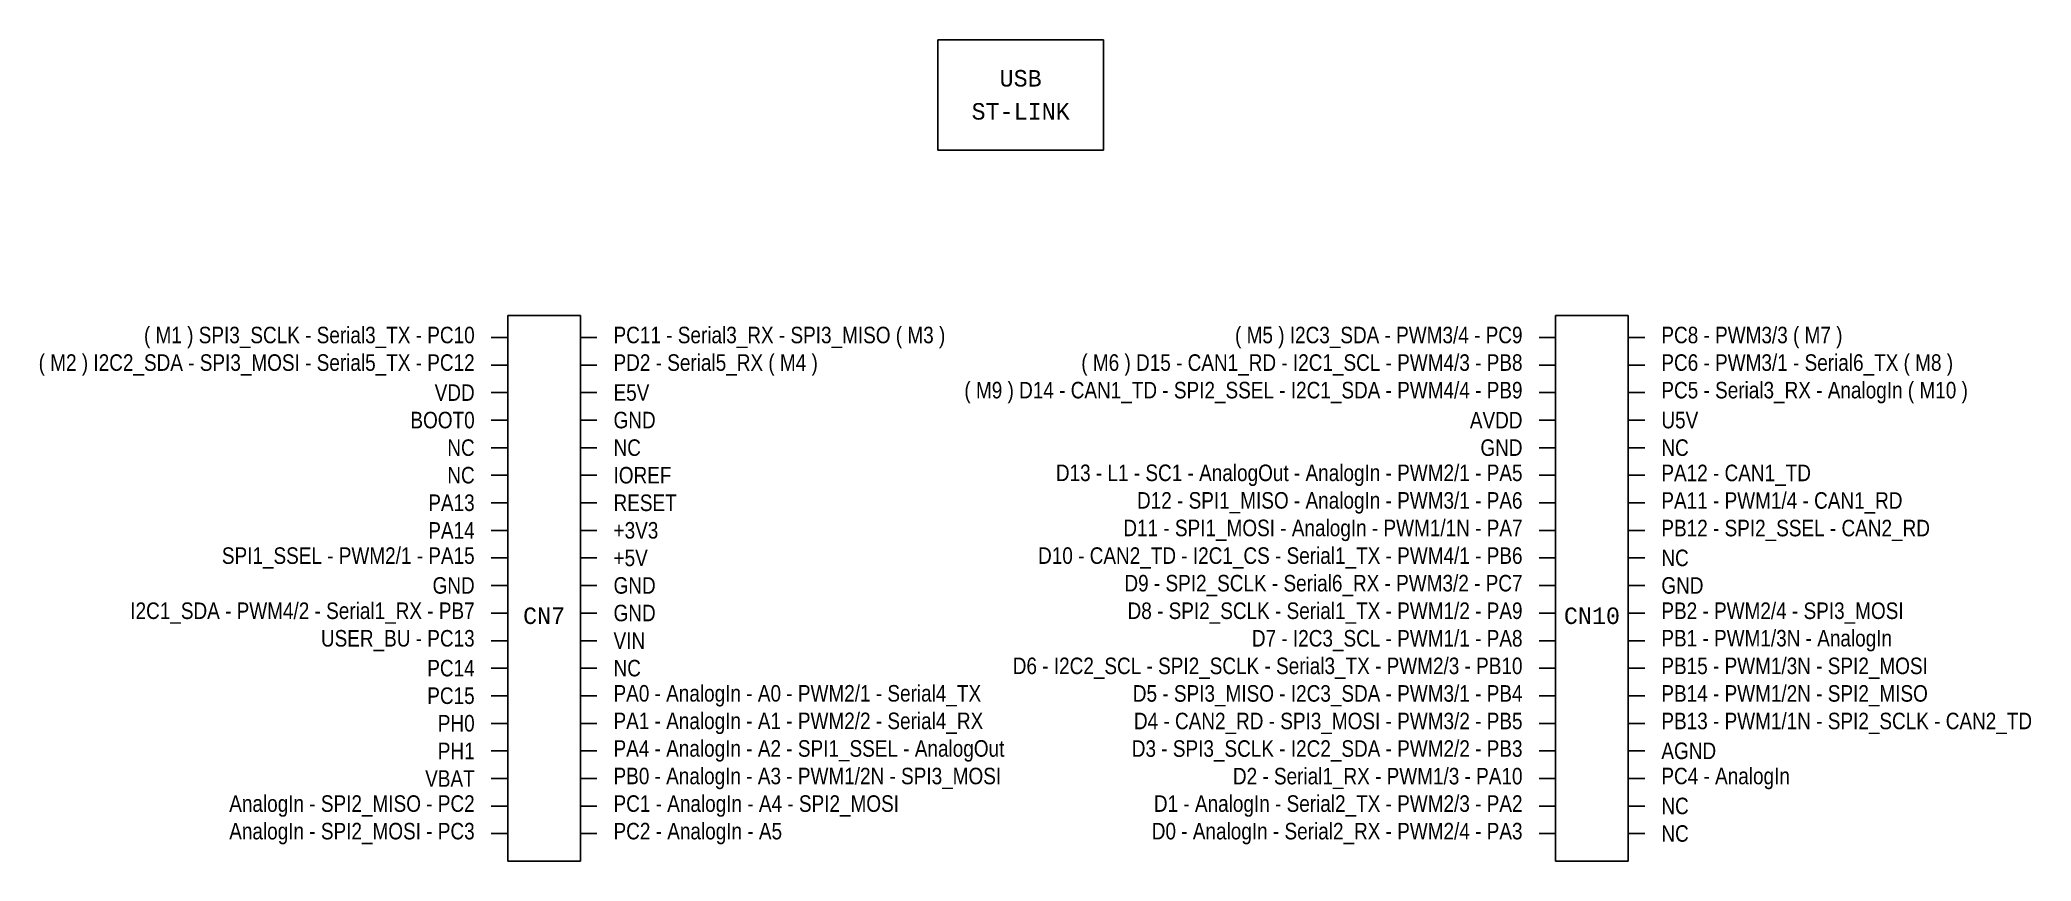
# Model space of a CAD drawing. Header units: millimetres. Extents: x -43 to 318, y -79 to 70.
import ezdxf

# ---------------------------------------------------------------- set-up
doc = ezdxf.new("R2010")
doc.units = ezdxf.units.MM
doc.layers.get('0').update_dxf_attribs({"lineweight": 25})
doc.styles.add('textstyle11', font='')
doc.styles.add('textstyle12', font='')
doc.styles.add('textstyle13', font='')
doc.styles.add('textstyle14', font='')
doc.styles.add('textstyle15', font='')
doc.styles.add('textstyle16', font='')
doc.styles.add('textstyle17', font='')
doc.styles.add('textstyle18', font='')
doc.styles.add('textstyle19', font='')
doc.styles.add('textstyle20', font='')
doc.styles.add('textstyle21', font='')
doc.styles.add('textstyle22', font='')
doc.styles.add('textstyle23', font='')
doc.styles.add('textstyle24', font='')
doc.styles.add('textstyle25', font='')
doc.styles.add('textstyle26', font='')
doc.styles.add('textstyle27', font='')
doc.styles.add('textstyle28', font='')
doc.styles.add('textstyle29', font='')
doc.styles.add('textstyle30', font='')
doc.styles.add('textstyle31', font='')
doc.styles.add('textstyle32', font='')
doc.styles.add('textstyle33', font='')
doc.styles.add('textstyle34', font='')
doc.styles.add('textstyle35', font='')
doc.styles.add('textstyle36', font='')
doc.styles.add('textstyle37', font='')
doc.styles.add('textstyle38', font='')
doc.styles.add('textstyle39', font='')
doc.styles.add('textstyle40', font='')
doc.styles.add('textstyle41', font='')
doc.styles.add('textstyle42', font='')
doc.styles.add('textstyle43', font='')
doc.styles.add('textstyle44', font='')
doc.styles.add('textstyle45', font='')
doc.styles.add('textstyle46', font='')
doc.styles.add('textstyle47', font='')
doc.styles.add('textstyle48', font='')
doc.styles.add('textstyle49', font='')
doc.styles.add('textstyle50', font='')
doc.styles.add('textstyle51', font='')
doc.styles.add('textstyle52', font='')
doc.styles.add('textstyle53', font='')
doc.styles.add('textstyle54', font='')
doc.styles.add('textstyle55', font='')
doc.styles.add('textstyle56', font='')
doc.styles.add('textstyle57', font='')
doc.styles.add('textstyle58', font='')
doc.styles.add('textstyle59', font='')
doc.styles.add('textstyle60', font='')
doc.styles.add('textstyle61', font='')
doc.styles.add('textstyle62', font='')
doc.styles.add('textstyle63', font='')
doc.styles.add('textstyle64', font='')
doc.styles.add('textstyle65', font='')
doc.styles.add('textstyle66', font='')
doc.styles.add('textstyle67', font='')
doc.styles.add('textstyle68', font='')
doc.styles.add('textstyle69', font='')
doc.styles.add('textstyle70', font='')
doc.styles.add('textstyle71', font='')
doc.styles.add('textstyle72', font='')
doc.styles.add('textstyle73', font='')
doc.styles.add('textstyle74', font='')
doc.styles.add('textstyle75', font='')
doc.styles.add('textstyle76', font='')
doc.styles.add('textstyle77', font='')
doc.styles.add('textstyle78', font='')
doc.styles.add('textstyle79', font='')
doc.styles.add('textstyle80', font='')
doc.styles.add('textstyle81', font='')
doc.styles.add('textstyle82', font='')
doc.styles.add('textstyle83', font='')
doc.styles.add('textstyle84', font='')
doc.styles.add('textstyle85', font='')
doc.styles.add('textstyle86', font='')
doc.styles.add('textstyle87', font='')
doc.styles.add('textstyle88', font='')
doc.styles.add('textstyle89', font='')
doc.styles.get('textstyle11').set_extended_font_data('Ubuntu Condensed')
doc.styles.get('textstyle12').set_extended_font_data('Ubuntu Condensed')
doc.styles.get('textstyle13').set_extended_font_data('Ubuntu Condensed')
doc.styles.get('textstyle14').set_extended_font_data('Ubuntu Condensed')
doc.styles.get('textstyle15').set_extended_font_data('Ubuntu Condensed')
doc.styles.get('textstyle16').set_extended_font_data('Ubuntu Condensed')
doc.styles.get('textstyle17').set_extended_font_data('Ubuntu Condensed')
doc.styles.get('textstyle18').set_extended_font_data('Ubuntu Condensed')
doc.styles.get('textstyle19').set_extended_font_data('Ubuntu Condensed')
doc.styles.get('textstyle20').set_extended_font_data('Ubuntu Condensed')
doc.styles.get('textstyle21').set_extended_font_data('Ubuntu Condensed')
doc.styles.get('textstyle22').set_extended_font_data('Ubuntu Condensed')
doc.styles.get('textstyle23').set_extended_font_data('Ubuntu Condensed')
doc.styles.get('textstyle24').set_extended_font_data('Ubuntu Condensed')
doc.styles.get('textstyle25').set_extended_font_data('Ubuntu Condensed')
doc.styles.get('textstyle26').set_extended_font_data('Ubuntu Condensed')
doc.styles.get('textstyle27').set_extended_font_data('Ubuntu Condensed')
doc.styles.get('textstyle28').set_extended_font_data('Ubuntu Condensed')
doc.styles.get('textstyle29').set_extended_font_data('Ubuntu Condensed')
doc.styles.get('textstyle30').set_extended_font_data('Ubuntu Condensed')
doc.styles.get('textstyle31').set_extended_font_data('Ubuntu Condensed')
doc.styles.get('textstyle32').set_extended_font_data('Ubuntu Condensed')
doc.styles.get('textstyle33').set_extended_font_data('Ubuntu Condensed')
doc.styles.get('textstyle34').set_extended_font_data('Ubuntu Condensed')
doc.styles.get('textstyle35').set_extended_font_data('Ubuntu Condensed')
doc.styles.get('textstyle36').set_extended_font_data('Ubuntu Condensed')
doc.styles.get('textstyle37').set_extended_font_data('Ubuntu Condensed')
doc.styles.get('textstyle38').set_extended_font_data('Ubuntu Condensed')
doc.styles.get('textstyle39').set_extended_font_data('Ubuntu Condensed')
doc.styles.get('textstyle40').set_extended_font_data('Ubuntu Condensed')
doc.styles.get('textstyle41').set_extended_font_data('Ubuntu Condensed')
doc.styles.get('textstyle42').set_extended_font_data('Ubuntu Condensed')
doc.styles.get('textstyle43').set_extended_font_data('Ubuntu Condensed')
doc.styles.get('textstyle44').set_extended_font_data('Ubuntu Condensed')
doc.styles.get('textstyle45').set_extended_font_data('Ubuntu Condensed')
doc.styles.get('textstyle46').set_extended_font_data('Ubuntu Condensed')
doc.styles.get('textstyle47').set_extended_font_data('Ubuntu Condensed')
doc.styles.get('textstyle48').set_extended_font_data('Ubuntu Condensed')
doc.styles.get('textstyle49').set_extended_font_data('Ubuntu Condensed')
doc.styles.get('textstyle50').set_extended_font_data('Ubuntu Condensed')
doc.styles.get('textstyle51').set_extended_font_data('Ubuntu Condensed')
doc.styles.get('textstyle52').set_extended_font_data('Ubuntu Condensed')
doc.styles.get('textstyle53').set_extended_font_data('Ubuntu Condensed')
doc.styles.get('textstyle54').set_extended_font_data('Ubuntu Condensed')
doc.styles.get('textstyle55').set_extended_font_data('Ubuntu Condensed')
doc.styles.get('textstyle56').set_extended_font_data('Ubuntu Condensed')
doc.styles.get('textstyle57').set_extended_font_data('Ubuntu Condensed')
doc.styles.get('textstyle58').set_extended_font_data('Ubuntu Condensed')
doc.styles.get('textstyle59').set_extended_font_data('Ubuntu Condensed')
doc.styles.get('textstyle60').set_extended_font_data('Ubuntu Condensed')
doc.styles.get('textstyle61').set_extended_font_data('Ubuntu Condensed')
doc.styles.get('textstyle62').set_extended_font_data('Ubuntu Condensed')
doc.styles.get('textstyle63').set_extended_font_data('Ubuntu Condensed')
doc.styles.get('textstyle64').set_extended_font_data('Ubuntu Condensed')
doc.styles.get('textstyle65').set_extended_font_data('Ubuntu Condensed')
doc.styles.get('textstyle66').set_extended_font_data('Ubuntu Condensed')
doc.styles.get('textstyle67').set_extended_font_data('Ubuntu Condensed')
doc.styles.get('textstyle68').set_extended_font_data('Ubuntu Condensed')
doc.styles.get('textstyle69').set_extended_font_data('Ubuntu Condensed')
doc.styles.get('textstyle70').set_extended_font_data('Ubuntu Condensed')
doc.styles.get('textstyle71').set_extended_font_data('Ubuntu Condensed')
doc.styles.get('textstyle72').set_extended_font_data('Ubuntu Condensed')
doc.styles.get('textstyle73').set_extended_font_data('Ubuntu Condensed')
doc.styles.get('textstyle74').set_extended_font_data('Ubuntu Condensed')
doc.styles.get('textstyle75').set_extended_font_data('Ubuntu Condensed')
doc.styles.get('textstyle76').set_extended_font_data('Ubuntu Condensed')
doc.styles.get('textstyle77').set_extended_font_data('Ubuntu Condensed')
doc.styles.get('textstyle78').set_extended_font_data('Ubuntu Condensed')
doc.styles.get('textstyle79').set_extended_font_data('Ubuntu Condensed')
doc.styles.get('textstyle80').set_extended_font_data('Ubuntu Condensed')
doc.styles.get('textstyle81').set_extended_font_data('Ubuntu Condensed')
doc.styles.get('textstyle82').set_extended_font_data('Ubuntu Condensed')
doc.styles.get('textstyle83').set_extended_font_data('Ubuntu Condensed')
doc.styles.get('textstyle84').set_extended_font_data('Ubuntu Condensed')
doc.styles.get('textstyle85').set_extended_font_data('Ubuntu Condensed')
doc.styles.get('textstyle86').set_extended_font_data('Ubuntu Condensed')
doc.styles.get('textstyle87').set_extended_font_data('Monospace')
doc.styles.get('textstyle88').set_extended_font_data('Monospace')
doc.styles.get('textstyle89').set_extended_font_data('Monospace')

msp = doc.modelspace()

# ---------------------------------------------------------------- linework, layer by layer
for p, q in [((150, 70), (120, 70)), ((120, 70), (120, 50)), ((150, 50), (150, 70)), ((150, 50), (120, 50)), ((42, -79), (42, 20)), ((55.18, 20), (42, 20)), ((55.18, 20), (55.18, -79)), ((232, -79), (232, 20)), ((245.18, 20), (232, 20)), ((245.18, 20), (245.18, -79)), ((39, 16), (42, 16)), ((58.18, 16), (55.18, 16)), ((229, 16), (232, 16)), ((248.18, 16), (245.18, 16)), ((39, 11), (42, 11)), ((58.18, 11), (55.18, 11)), ((229, 11), (232, 11)), ((248.18, 11), (245.18, 11)), ((39, 6), (42, 6)), ((58.18, 6), (55.18, 6)), ((229, 6), (232, 6)), ((248.18, 6), (245.18, 6)), ((39, 1), (42, 1)), ((58.18, 1), (55.18, 1)), ((229, 1), (232, 1)), ((248.18, 1), (245.18, 1)), ((39, -4), (42, -4)), ((58.18, -4), (55.18, -4)), ((229, -4), (232, -4)), ((248.18, -4), (245.18, -4)), ((39, -9), (42, -9)), ((58.18, -9), (55.18, -9)), ((229, -9), (232, -9)), ((248.18, -9), (245.18, -9)), ((39, -14), (42, -14)), ((58.18, -14), (55.18, -14)), ((229, -14), (232, -14)), ((248.18, -14), (245.18, -14)), ((39, -19), (42, -19)), ((58.18, -19), (55.18, -19)), ((229, -19), (232, -19)), ((248.18, -19), (245.18, -19)), ((39, -24), (42, -24)), ((58.18, -24), (55.18, -24)), ((229, -24), (232, -24)), ((248.18, -24), (245.18, -24)), ((39, -29), (42, -29)), ((58.18, -29), (55.18, -29)), ((229, -29), (232, -29)), ((248.18, -29), (245.18, -29)), ((39, -34), (42, -34)), ((58.18, -34), (55.18, -34)), ((229, -34), (232, -34)), ((248.18, -34), (245.18, -34)), ((39, -39), (42, -39)), ((58.18, -39), (55.18, -39)), ((229, -39), (232, -39)), ((248.18, -39), (245.18, -39)), ((39, -44), (42, -44)), ((58.18, -44), (55.18, -44)), ((229, -44), (232, -44)), ((248.18, -44), (245.18, -44)), ((39, -49), (42, -49)), ((58.18, -49), (55.18, -49)), ((229, -49), (232, -49)), ((248.18, -49), (245.18, -49)), ((39, -54), (42, -54)), ((58.18, -54), (55.18, -54)), ((229, -54), (232, -54)), ((248.18, -54), (245.18, -54)), ((39, -59), (42, -59)), ((58.18, -59), (55.18, -59)), ((229, -59), (232, -59)), ((248.18, -59), (245.18, -59)), ((39, -64), (42, -64)), ((58.18, -64), (55.18, -64)), ((229, -64), (232, -64)), ((248.18, -64), (245.18, -64)), ((39, -69), (42, -69)), ((58.18, -69), (55.18, -69)), ((229, -69), (232, -69)), ((248.18, -69), (245.18, -69)), ((39, -74), (42, -74)), ((58.18, -74), (55.18, -74)), ((229, -74), (232, -74)), ((248.18, -74), (245.18, -74)), ((55.18, -79), (42, -79)), ((245.18, -79), (232, -79))]:
    msp.add_line(p, q)

# ---------------------------------------------------------------- texts
at = {"char_height": 3, "line_spacing_factor": 1.2}
for s, insert, attachment_point, style in [('USB\\PST-LINK', (135, 60), 5, 'textstyle88'), ('VDD', (36, 6), 6, 'textstyle15'), ('E5V', (61.18, 6), 4, 'textstyle69'), ('BOOT0', (36, 1), 6, 'textstyle21'), ('GND', (61.18, 1), 4, 'textstyle75'), ('AVDD', (226, 1), 6, 'textstyle18'), ('U5V', (251.18, 1), 4, 'textstyle72'), ('NC', (36, -4), 6, 'textstyle14'), ('NC', (61.18, -4), 4, 'textstyle68'), ('GND', (226, -4), 6, 'textstyle11'), ('NC', (251.18, -4), 4, 'textstyle65'), ('D13 - L1 - SC1 - AnalogOut - AnalogIn - PWM2/1 - PA5', (226, -9), 6, 'textstyle17'), ('PA12 - CAN1_TD', (251.18, -9), 4, 'textstyle71'), ('NC', (36, -9), 6, 'textstyle20'), ('IOREF', (61.18, -9), 4, 'textstyle74'), ('PA13', (36, -14), 6, 'textstyle48'), ('RESET', (61.18, -14), 4, 'textstyle50'), ('D12 - SPI1_MISO - AnalogIn - PWM3/1 - PA6', (226, -14), 6, 'textstyle47'), ('PA11 - PWM1/4 - CAN1_RD', (251.18, -14), 4, 'textstyle49'), ('PA14', (36, -19), 6, 'textstyle24'), ('+3V3', (61.18, -19), 4, 'textstyle82'), ('D11 - SPI1_MOSI - AnalogIn - PWM1/1N - PA7', (226, -19), 6, 'textstyle23'), ('PB12 - SPI2_SSEL - CAN2_RD', (251.18, -19), 4, 'textstyle81'), ('SPI1_SSEL - PWM2/1 - PA15', (36, -24), 6, 'textstyle26'), ('+5V ', (61.18, -24), 4, 'textstyle80'), ('D10 - CAN2_TD - I2C1_CS - Serial1_TX - PWM4/1 - PB6', (226, -24), 6, 'textstyle25'), ('NC', (251.18, -24), 4, 'textstyle79'), ('GND', (36, -29), 6, 'textstyle28'), ('GND', (61.18, -29), 4, 'textstyle62'), ('D9 - SPI2_SCLK - Serial6_RX - PWM3/2 - PC7', (226, -29), 6, 'textstyle27'), ('GND', (251.18, -29), 4, 'textstyle61'), ('I2C1_SDA - PWM4/2 - Serial1_RX - PB7', (36, -34), 6, 'textstyle30'), ('GND', (61.18, -34), 4, 'textstyle60'), ('D8 - SPI2_SCLK - Serial1_TX - PWM1/2 - PA9', (226, -34), 6, 'textstyle29'), ('PB2 - PWM2/4 - SPI3_MOSI', (251.18, -34), 4, 'textstyle59'), ('CN7', (48.59, -34.5), 5, 'textstyle89'), ('CN10', (238.59, -34.5), 5, 'textstyle87'), ('USER_BU - PC13', (36, -39), 6, 'textstyle32'), ('VIN', (61.18, -39), 4, 'textstyle78'), ('D7 - I2C3_SCL - PWM1/1 - PA8', (226, -39), 6, 'textstyle31'), ('PB1 - PWM1/3N - AnalogIn', (251.18, -39), 4, 'textstyle77'), ('PC14', (36, -44), 6, 'textstyle34'), ('NC', (61.18, -44), 4, 'textstyle64'), ('D6 - I2C2_SCL - SPI2_SCLK - Serial3_TX - PWM2/3 - PB10', (226, -44), 6, 'textstyle33'), ('PB15 - PWM1/3N - SPI2_MOSI', (251.18, -44), 4, 'textstyle63'), ('PA0 - AnalogIn - A0 - PWM2/1 - Serial4_TX', (61.18, -49), 4, 'textstyle54'), ('D5 - SPI3_MISO - I2C3_SDA - PWM3/1 - PB4', (226, -49), 6, 'textstyle35'), ('PB14 - PWM1/2N - SPI2_MISO', (251.18, -49), 4, 'textstyle53'), ('PC15', (36, -49), 6, 'textstyle36'), ('PH0', (36, -54), 6, 'textstyle38'), ('PA1 - AnalogIn - A1 - PWM2/2 - Serial4_RX', (61.18, -54), 4, 'textstyle52'), ('D4 - CAN2_RD - SPI3_MOSI - PWM3/2 - PB5', (226, -54), 6, 'textstyle37'), ('PB13 - PWM1/1N - SPI2_SCLK - CAN2_TD', (251.18, -54), 4, 'textstyle51'), ('PH1', (36, -59), 6, 'textstyle40'), ('PA4 - AnalogIn - A2 - SPI1_SSEL - AnalogOut ', (61.18, -59), 4, 'textstyle58'), ('D3 - SPI3_SCLK - I2C2_SDA - PWM2/2 - PB3', (226, -59), 6, 'textstyle39'), ('AGND', (251.18, -59), 4, 'textstyle57'), ('VBAT', (36, -64), 6, 'textstyle42'), ('PB0 - AnalogIn - A3 - PWM1/2N - SPI3_MOSI', (61.18, -64), 4, 'textstyle56'), ('D2 - Serial1_RX - PWM1/3 - PA10', (226, -64), 6, 'textstyle41'), ('PC4 - AnalogIn', (251.18, -64), 4, 'textstyle55'), ('AnalogIn - SPI2_MISO - PC2', (36, -69), 6, 'textstyle44'), ('PC1 - AnalogIn - A4 - SPI2_MOSI', (61.18, -69), 4, 'textstyle86'), ('D1 - AnalogIn - Serial2_TX - PWM2/3 - PA2', (226, -69), 6, 'textstyle43'), ('NC', (251.18, -69), 4, 'textstyle85'), ('AnalogIn - SPI2_MOSI - PC3', (36, -74), 6, 'textstyle46'), ('PC2 - AnalogIn - A5', (61.18, -74), 4, 'textstyle84'), ('D0 - AnalogIn - Serial2_RX - PWM2/4 - PA3', (226, -74), 6, 'textstyle45'), ('NC', (251.18, -74), 4, 'textstyle83')]:
    msp.add_mtext(s, dxfattribs=dict(at, insert=insert, attachment_point=attachment_point, style=style))
at = {"color": 30, "true_color": 0xff7f00, "char_height": 3, "line_spacing_factor": 1.2}
for s, insert, attachment_point, style in [('( M1 ) SPI3_SCLK - Serial3_TX - PC10', (36, 16), 6, 'textstyle16'), ('PC11 - Serial3_RX - SPI3_MISO ( M3 )', (61.18, 16), 4, 'textstyle70'), ('( M5 ) I2C3_SDA - PWM3/4 - PC9', (226, 16), 6, 'textstyle13'), ('PC8 - PWM3/3 ( M7 )', (251.18, 16), 4, 'textstyle67'), ('( M2 ) I2C2_SDA - SPI3_MOSI - Serial5_TX - PC12', (36, 11), 6, 'textstyle22'), ('PD2 - Serial5_RX ( M4 )', (61.18, 11), 4, 'textstyle76'), ('( M6 ) D15 - CAN1_RD - I2C1_SCL - PWM4/3 - PB8', (226, 11), 6, 'textstyle19'), ('PC6 - PWM3/1 - Serial6_TX ( M8 )', (251.18, 11), 4, 'textstyle73'), ('( M9 ) D14 - CAN1_TD - SPI2_SSEL - I2C1_SDA - PWM4/4 - PB9', (226, 6), 6, 'textstyle12'), ('PC5 - Serial3_RX - AnalogIn ( M10 )', (251.18, 6), 4, 'textstyle66')]:
    msp.add_mtext(s, dxfattribs=dict(at, insert=insert, attachment_point=attachment_point, style=style))

doc.saveas('drawing.dxf')
